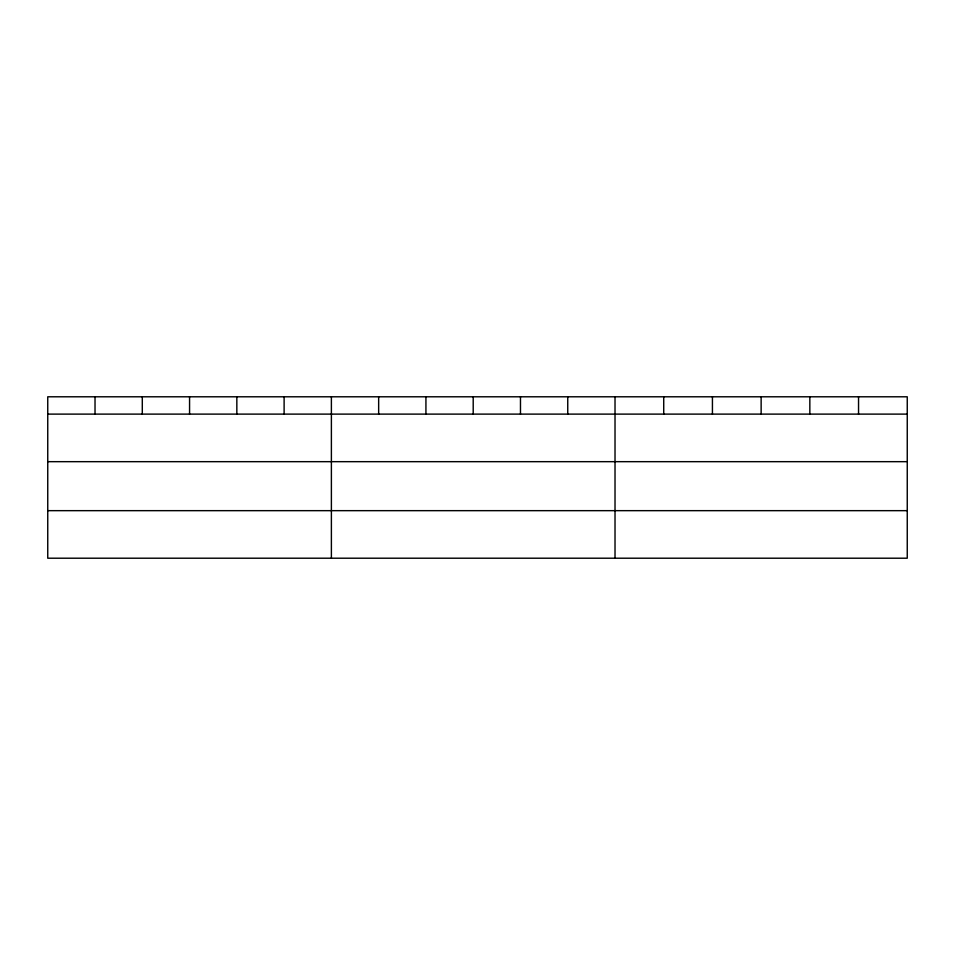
<?xml version="1.0" encoding="UTF-8"?>
<svg xmlns="http://www.w3.org/2000/svg" width="955" height="955" viewBox="0 0 955 955"><rect width="100%" height="100%" fill="white"/><g stroke="black" fill="none" stroke-linecap="round" stroke-linejoin="round"><path stroke-width="1.43" d="M907.25 461.671L907.25 396.791L47.75 396.791L47.75 558.209L907.25 558.209L907.25 461.671L47.75 461.671M47.75 414.112L907.25 414.112M47.75 510.662L907.25 510.662M858.545 396.791L858.545 414.112M809.84 396.791L809.84 414.112M761.135 396.791L761.135 414.112M712.43 396.791L712.43 414.112M663.725 396.791L663.725 414.112M615.02 396.791L615.02 558.209M567.748 396.791L567.748 414.112M520.475 396.791L520.475 414.112M473.202 396.791L473.202 414.112M425.93 396.791L425.93 414.112M378.658 396.791L378.658 414.112M331.385 396.791L331.385 558.209M284.113 396.791L284.113 414.112M236.84 396.791L236.84 414.112M189.568 396.791L189.568 414.112M142.295 396.791L142.295 414.112M95.022 396.791L95.022 414.112"/></g></svg>
